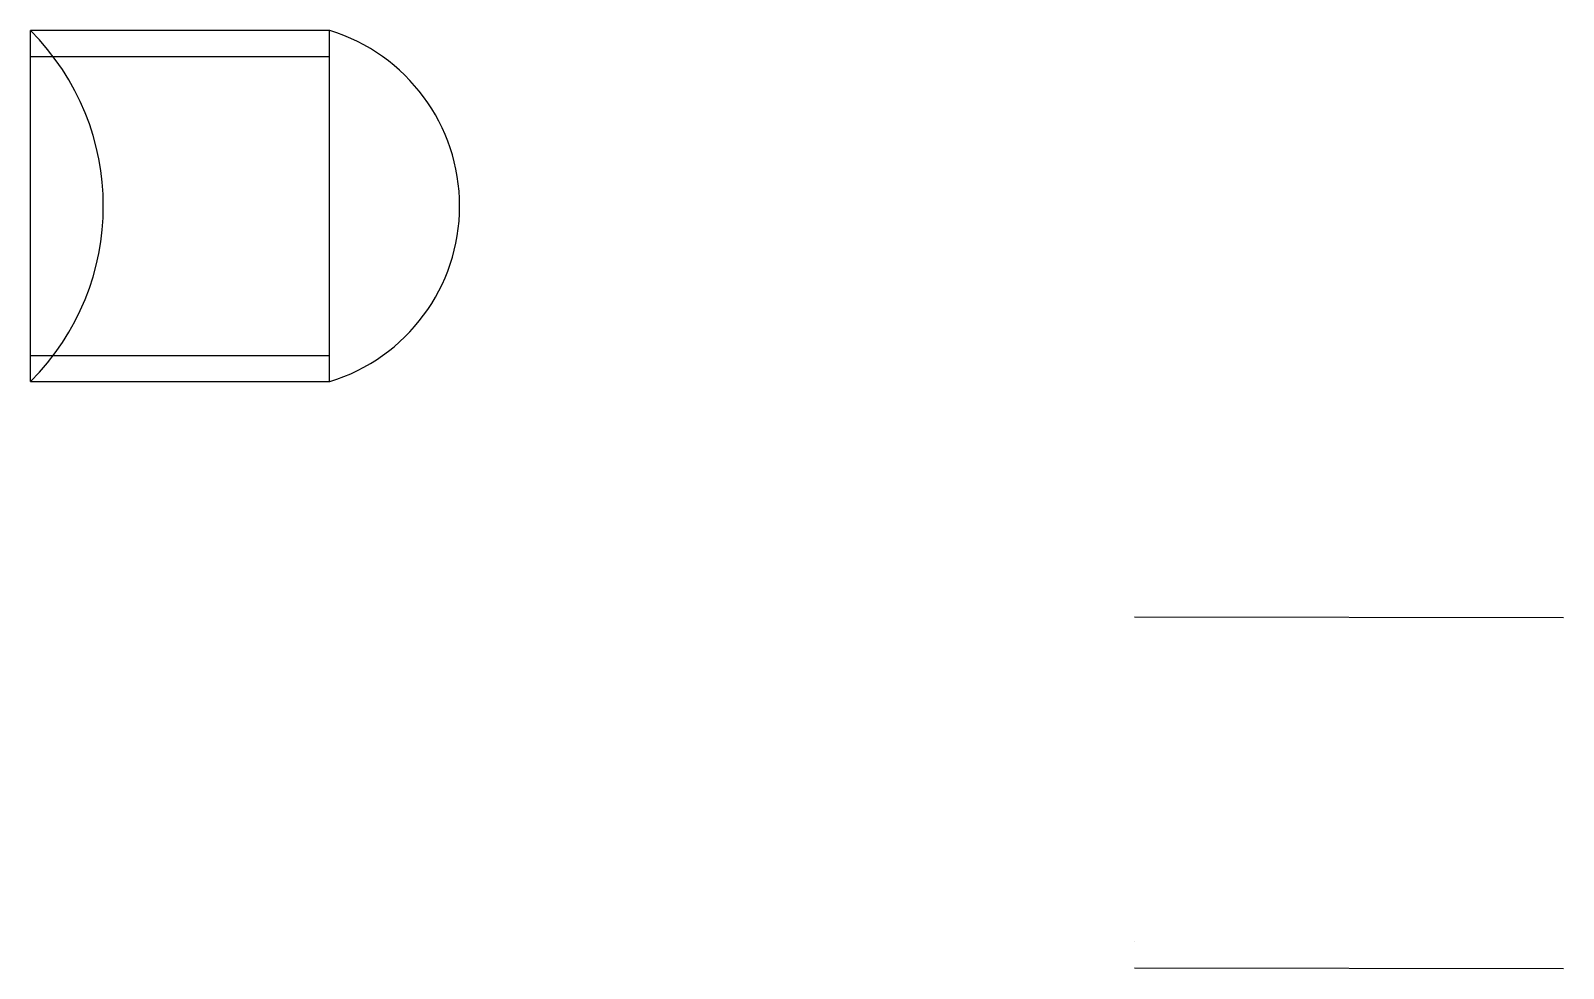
# Model space of a CAD drawing. Header units: inches. Extents: x 26.2 to 38, y 8.7 to 15.9.
import ezdxf

# ---------------------------------------------------------------- set-up
doc = ezdxf.new("R2010")
doc.units = ezdxf.units.IN
doc.header["$MEASUREMENT"] = 0
doc.layers.add('Acoperire', color=10, linetype='Continuous')

msp = doc.modelspace()

# ---------------------------------------------------------------- linework, layer by layer
at = {"layer": 'Acoperire'}
for p, q in [((26.23, 13.213), (26.23, 15.913)), ((28.53, 13.213), (28.53, 15.913)), ((26.23, 15.713), (28.53, 15.713)), ((26.23, 13.413), (28.53, 13.413)), ((34.72, 11.404), (38.02, 11.399)), ((34.72, 8.904), (34.72, 8.904)), ((34.72, 8.704), (38.02, 8.699))]:
    msp.add_line(p, q, dxfattribs=at)
for points in [[(28.53, 15.913), (26.23, 15.913)], [(26.23, 13.213), (28.53, 13.213)]]:
    msp.add_lwpolyline(points, dxfattribs=at)
for centre, radius, start, end in [((24.88, 14.563), 1.909, 315.0004, 44.9996), ((28.119, 14.563), 1.411, 286.9423, 73.0577)]:
    msp.add_arc(centre, radius, start, end, dxfattribs=at)

doc.saveas('drawing.dxf')
